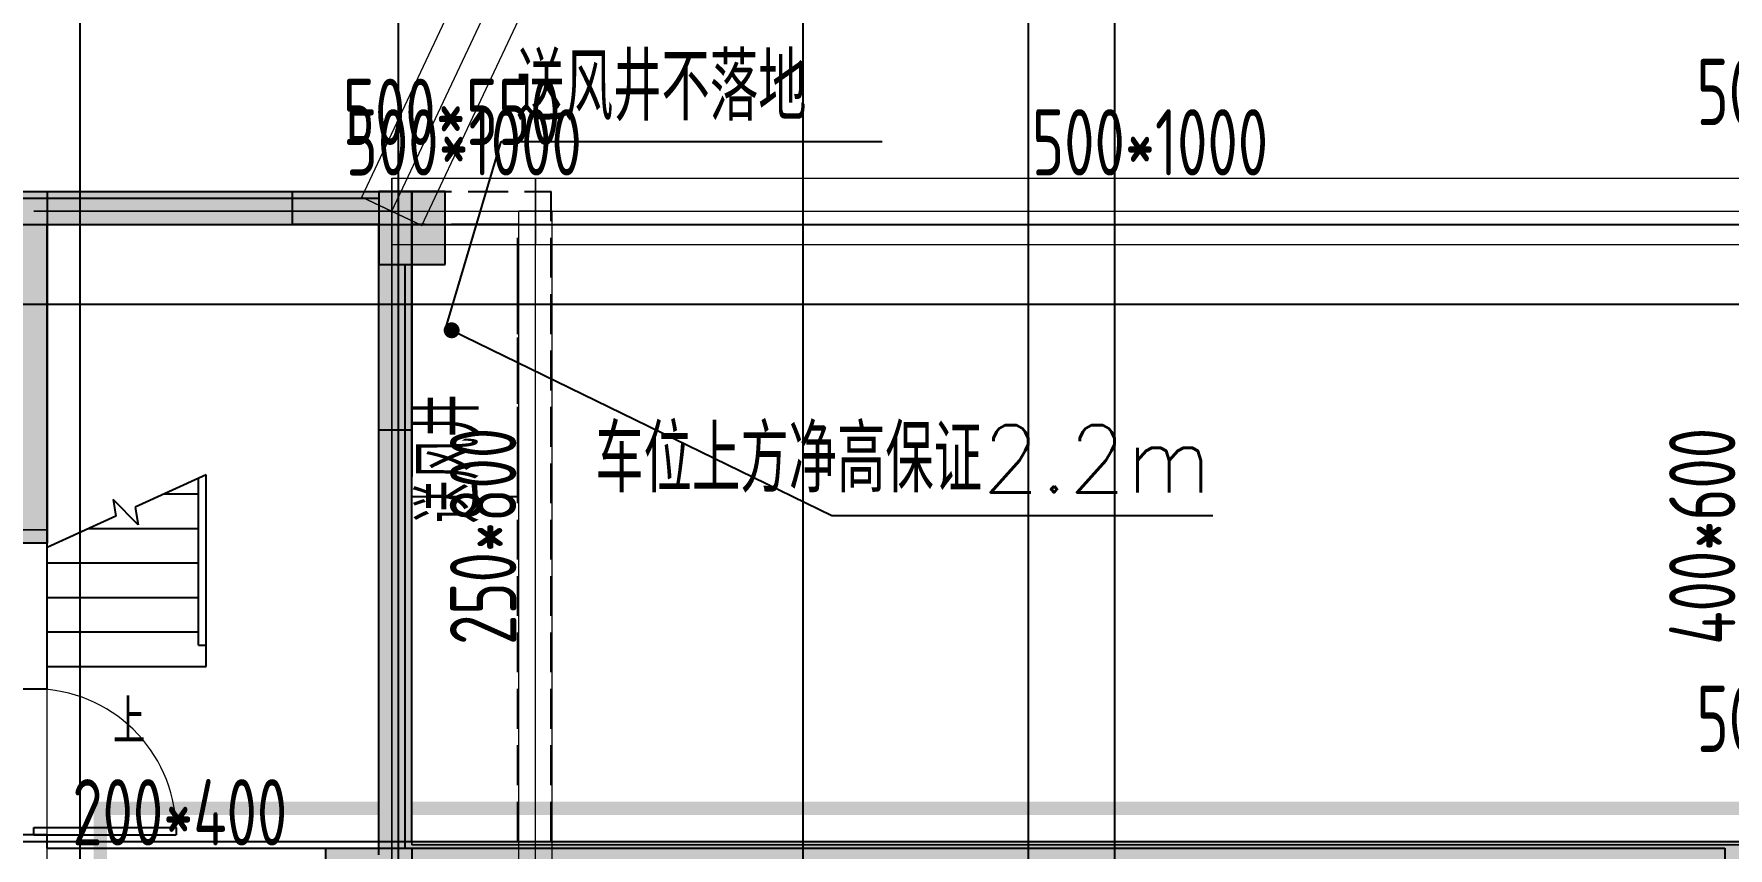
# Model space of a CAD drawing. Extents: x 369444 to 684549, y -549309 to 575337.
# Drawn here: x 420974 to 433749, y 349207 to 355344 of the extents above; entities that cross this region are included whole.
import ezdxf

# ---------------------------------------------------------------- set-up
doc = ezdxf.new("R2010")
doc.units = 0
doc.header["$LTSCALE"] = 1000
doc.header["$MEASUREMENT"] = 0
for name, pattern in [('@DASH', [0.425, 0.3, -0.125]), ('__DASH', [0.35, 0.25, -0.1]), ('DASH', [0.35, 0.25, -0.1])]:
    doc.linetypes.add(name, pattern=pattern)
for name, color, linetype, lineweight, true_color in [('-1-0-1', 7, 'Continuous', 0, 0xc0c0c0), ('-1-1-2', 7, 'Continuous', 0, 0xc0c0c0), ('-2-0-1', 1, 'Continuous', 0, 0xff0000), ('-2-1-2', 9, 'Continuous', 0, 0x808080), ('1-6-1', 7, 'Continuous', 0, 0x55ff55), ('1-6-2', 7, 'Continuous', 0, 0x55ff55), ('11-6-1', 2, 'Continuous', 0, 0xffff00), ('11-6-2', 2, 'Continuous', 0, 0xffff00), ('11-6-5', 2, 'Continuous', 0, 0xffff00), ('12-6-1', 4, 'Continuous', 0, 0x00ffff), ('12-6-2', 4, 'Continuous', 0, 0x00ffff), ('12-6-5', 4, 'Continuous', 0, 0x00ffff)]:
    doc.layers.add(name, color=color, linetype=linetype, lineweight=lineweight, true_color=true_color)
for name, color, linetype in [('A-COLU-CONC', 9, 'Continuous'), ('A-WALL-HATCH', 8, 'Continuous'), ('DIM_SYMB', 3, 'Continuous'), ('DOTE', 1, 'Continuous'), ('moon', 152, 'Continuous'), ('PUB_HATCH', 8, 'Continuous'), ('PUB_TEXT', 7, 'Continuous'), ('STAIR', 2, 'Continuous'), ('WALL', 9, 'Continuous'), ('WINDOW', 4, 'Continuous'), ('防火分区线', 7, 'Continuous'), ('风井', 7, 'Continuous')]:
    doc.layers.add(name, color=color, linetype=linetype)
doc.styles.add('_TCH_DIM', font='SIMPLEX', dxfattribs={"bigfont": 'GBCBIG'})
doc.styles.add('yjkcad', font='yjkeng.shx', dxfattribs={"width": 0.7, "height": 250, "bigfont": 'yjkchn.shx'})

# ---------------------------------------------------------------- blocks, each defined once
blk = doc.blocks.new('21#loudixiajnjgjnjdfg')
at = {"layer": 'WALL'}
h = blk.add_hatch(color=0, dxfattribs=at)
h.dxf.hatch_style = 1
h.paths.add_polyline_path([(-183057, -69119), (-183057, -68619), (-183557, -68619), (-183557, -69119)], flags=17)
h.paths.add_polyline_path([(-170857, -69119), (-170857, -68619), (-171407, -68619), (-171407, -69119)], flags=17)
h.paths.add_polyline_path([(-171407, -70819), (-171157, -70819), (-171157, -70419), (-171557, -70419), (-171557, -70819)], flags=17)
h.paths.add_polyline_path([(-183507, -70819), (-183357, -70819), (-183357, -70419), (-183757, -70419), (-183757, -70819)], flags=17)
h.paths.add_polyline_path([(-168657, -64219), (-170857, -64219), (-170857, -66419), (-170307, -66419), (-170307, -66619), (-171107, -66619), (-171107, -63969), (-168457, -63969), (-168457, -66619), (-169207, -66619), (-169207, -66419), (-168657, -66419)])
h.paths.add_polyline_path([(-179257, -73469), (-179807, -73469), (-179807, -73219), (-179257, -73219), (-178857, -73219), (-178857, -73469), (-179007, -73469), (-179007, -76369), (-180757, -76369), (-180757, -76119), (-179257, -76119)])
h.paths.add_polyline_path([(-165957, -64219), (-166607, -64219), (-166607, -63969), (-165707, -63969), (-165707, -65769), (-165957, -65769)])
h.paths.add_polyline_path([(-188307, -64019), (-188957, -64019), (-188957, -65569), (-189207, -65569), (-189207, -63769), (-188307, -63769)])
h.paths.add_polyline_path([(-173307, -80969), (-174157, -80969), (-174857, -80969), (-174857, -80719), (-174407, -80719), (-174407, -77519), (-174157, -77519), (-174157, -80719), (-173307, -80719)])
h.paths.add_polyline_path([(-180757, -80969), (-181607, -80969), (-181607, -80719), (-180757, -80719), (-180757, -77519), (-180507, -77519), (-180507, -80719), (-180057, -80719), (-180057, -80969)])
h.paths.add_polyline_path([(-175107, -73469), (-175657, -73469), (-175657, -76119), (-174157, -76119), (-174157, -76369), (-175907, -76369), (-175907, -73469), (-176057, -73469), (-176057, -73219), (-175657, -73219), (-175107, -73219)])
h.paths.add_polyline_path([(-159582, -72669), (-160057, -72669), (-160057, -74419), (-160307, -74419), (-160307, -72669), (-160407, -72669), (-160407, -72419), (-160057, -72419), (-159582, -72419)])
h.paths.add_polyline_path([(-163357, -80969), (-163657, -80969), (-164057, -80969), (-164057, -80719), (-163907, -80719), (-163907, -77119), (-163657, -77119), (-163657, -80719), (-163357, -80719)])
h.paths.add_polyline_path([(-166757, -80969), (-167782, -80969), (-168557, -80969), (-168557, -80719), (-167807, -80719), (-167807, -77019), (-167507, -77019), (-167507, -80719), (-166757, -80719)])
h.paths.add_polyline_path([(-191007, -75019), (-191007, -75819), (-193107, -75819), (-193107, -75569), (-191257, -75569), (-191257, -75019)])
h.paths.add_polyline_path([(-183307, -66419), (-184057, -66419), (-184057, -64019), (-186257, -64019), (-186257, -66219), (-185707, -66219), (-185707, -66419), (-186457, -66419), (-186457, -63769), (-183807, -63769), (-183807, -66169), (-183307, -66169)])
h.paths.add_polyline_path([(-171407, -73469), (-171857, -73469), (-171857, -73219), (-171157, -73219), (-171157, -76369), (-171407, -76369)])
h.paths.add_polyline_path([(-183057, -73469), (-183507, -73469), (-183507, -76369), (-183757, -76369), (-183757, -73219), (-183057, -73219)])
h.paths.add_polyline_path([(-187382, -80969), (-188157, -80969), (-188157, -80719), (-187407, -80719), (-187407, -77019), (-187107, -77019), (-187107, -80719), (-186357, -80719), (-186357, -80969)])
h.paths.add_polyline_path([(-191257, -80969), (-191557, -80969), (-191557, -80719), (-191257, -80719), (-191257, -77119), (-191007, -77119), (-191007, -80719), (-190857, -80719), (-190857, -80969)])
h.paths.add_polyline_path([(-194857, -72669), (-195332, -72669), (-195332, -72419), (-194857, -72419), (-194507, -72419), (-194507, -72669), (-194607, -72669), (-194607, -74419), (-194857, -74419)])
h.paths.add_polyline_path([(-157057, -81969), (-157607, -81969), (-157607, -81719), (-157357, -81719), (-157357, -77269), (-157057, -77269)])
h.paths.add_polyline_path([(-197307, -81969), (-197857, -81969), (-197857, -77269), (-197557, -77269), (-197557, -81719), (-197307, -81719)])
h.paths.add_polyline_path([(-165557, -72669), (-165957, -72669), (-165957, -69119), (-166357, -69119), (-166357, -68919), (-165707, -68919), (-165707, -72419), (-165557, -72419)])
h.paths.add_polyline_path([(-188957, -72669), (-189357, -72669), (-189357, -72419), (-189207, -72419), (-189207, -68919), (-188507, -68919), (-188507, -69119), (-188957, -69119)])
h.paths.add_polyline_path([(-160857, -80969), (-161557, -80969), (-161557, -80719), (-160857, -80719), (-160857, -77819), (-160607, -77819), (-160607, -80719), (-160607, -81719), (-160007, -81719), (-160007, -81969), (-160857, -81969)])
h.paths.add_polyline_path([(-187107, -71319), (-187107, -74819), (-187407, -74819), (-187407, -71319)])
h.paths.add_polyline_path([(-193357, -80969), (-194057, -80969), (-194057, -81969), (-194907, -81969), (-194907, -81719), (-194307, -81719), (-194307, -80719), (-194307, -77819), (-194057, -77819), (-194057, -80719), (-193357, -80719)])
h.paths.add_polyline_path([(-167507, -71319), (-167507, -74819), (-167807, -74819), (-167807, -71319)])
h.paths.add_polyline_path([(-171157, -80969), (-171507, -80969), (-171507, -80719), (-171407, -80719), (-171407, -77519), (-171157, -77519), (-171157, -80719), (-170957, -80719), (-170957, -80969)])
h.paths.add_polyline_path([(-183407, -80969), (-183757, -80969), (-183957, -80969), (-183957, -80719), (-183757, -80719), (-183757, -77519), (-183507, -77519), (-183507, -80719), (-183407, -80719)])
h.paths.add_polyline_path([(-157057, -75819), (-157757, -75819), (-157757, -75569), (-157357, -75569), (-157357, -72669), (-157732, -72669), (-157732, -72419), (-157057, -72419)])
h.paths.add_polyline_path([(-197157, -75819), (-197857, -75819), (-197857, -72419), (-197182, -72419), (-197182, -72669), (-197557, -72669), (-197557, -75569), (-197157, -75569)])
h.paths.add_polyline_path([(-163907, -72669), (-163957, -72669), (-163957, -72419), (-163657, -72419), (-163257, -72419), (-163257, -72669), (-163657, -72669), (-163657, -73519), (-163907, -73519)])
h.paths.add_polyline_path([(-190957, -72669), (-191007, -72669), (-191007, -73519), (-191257, -73519), (-191257, -72669), (-191657, -72669), (-191657, -72419), (-191257, -72419), (-190957, -72419)])
h.paths.add_polyline_path([(-161807, -75819), (-163907, -75819), (-163907, -75019), (-163657, -75019), (-163657, -75569), (-161807, -75569)])
edge = h.paths.add_edge_path()
edge.add_line((-183557, -66419), (-183557, -66519))
edge.add_line((-183557, -66519), (-183307, -66519))
edge.add_line((-183307, -66519), (-183307, -66419))
edge.add_line((-183507, -70819), (-183507, -71569))
edge.add_line((-183507, -71569), (-185557, -71569))
edge.add_line((-185557, -71569), (-185557, -71319))
edge.add_line((-185557, -71319), (-183757, -71319))
edge.add_line((-183757, -71319), (-183757, -70819))
edge.add_line((-171157, -70819), (-171157, -71319))
edge.add_line((-171157, -71319), (-169357, -71319))
edge.add_line((-169357, -71319), (-169357, -71569))
edge.add_line((-169357, -71569), (-171407, -71569))
edge.add_line((-171407, -71569), (-171407, -70819))
h.paths.add_polyline_path([(-171407, -71569), (-171157, -71569), (-171157, -70819), (-171407, -70819)], flags=16)
h.paths.add_polyline_path([(-171157, -71569), (-169357, -71569), (-169357, -71319), (-171157, -71319)], flags=16)
h.paths.add_polyline_path([(-183757, -71569), (-183507, -71569), (-183507, -70819), (-183757, -70819)], flags=16)
h.paths.add_polyline_path([(-185557, -71569), (-183757, -71569), (-183757, -71319), (-185557, -71319)], flags=16)
at = {"layer": 'WALL', "color": 0, "elevation": 14}
for points in [[(-168657, -64219), (-170857, -64219), (-170857, -66419), (-170307, -66419), (-170307, -66619), (-171107, -66619), (-171107, -63969), (-168457, -63969), (-168457, -66619), (-169207, -66619), (-169207, -66419), (-168657, -66419)], [(-165957, -64219), (-166607, -64219), (-166607, -63969), (-165707, -63969), (-165707, -65769), (-165957, -65769)], [(-165557, -72669), (-165957, -72669), (-165957, -69119), (-166357, -69119), (-166357, -68919), (-165707, -68919), (-165707, -72419), (-165557, -72419)]]:
    blk.add_lwpolyline(points, close=True, dxfattribs=at)
blk = doc.blocks.new('$DorLib2D$00000001')
for p, q in [((0.45, 0.975), (0.5, 0.975)), ((0.45, 0), (0.45, 0.975)), ((0.5, 0), (0.5, 0.975)), ((0.5, 0), (0.45, 0))]:
    blk.add_line(p, q)
at = {"lineweight": 13}
blk.add_arc((0.475, 0), 0.975, 91.4693, 180, dxfattribs=at)

msp = doc.modelspace()

# ---------------------------------------------------------------- hatches: boundary and pattern name
at = {"layer": 'A-WALL-HATCH'}
msp.add_hatch(color=256, dxfattribs=at).paths.add_polyline_path([(424074.7, 354156.5), (423574.7, 354156.5), (423574.7, 353606.5), (424074.7, 353606.5)])
at = {"layer": 'PUB_HATCH'}
for points in [[(418424.6, 354157), (418674.6, 353907), (423574.6, 353907), (423824.6, 354157)], [(423774.6, 349137), (423824.6, 349257), (423824.6, 354157), (423574.6, 353907), (423574.6, 349157)], [(423774.6, 349137), (423824.6, 349007), (424624.6, 349007), (424774.6, 349057), (424874.6, 349257), (423824.6, 349257)], [(424774.6, 349057), (424874.6, 349007), (426324.6, 349007), (426474.6, 349057), (426574.6, 349257), (424874.6, 349257)], [(426474.6, 349057), (426574.6, 349007), (429224.6, 349007), (429364.6, 349057), (429324.6, 349257), (426574.6, 349257)], [(429364.6, 349057), (429524.6, 349007), (435924.6, 349007), (435924.6, 349257), (429324.6, 349257)]]:
    msp.add_hatch(color=256, dxfattribs=at).paths.add_polyline_path(points)

# ---------------------------------------------------------------- linework, layer by layer
at = {"layer": '-1-0-1', "color": 0}
for p in [(422924.4, 354006.9, -3600), (423674.4, 354006.9, -3600), (424757.1, 354007, -3600), (423674.4, 352356.9, -3600)]:
    msp.add_point(p, dxfattribs=at)
at = {"layer": '-1-1-2', "color": 0}
for p, q in [((422924.4, 354006.9, -3600), (422924.4, 354006.9)), ((423674.4, 354006.9, -3600), (423674.4, 354006.9)), ((424757.1, 354007, -3600), (424757.1, 354007)), ((423674.4, 352356.9, -3600), (423674.4, 352356.9))]:
    msp.add_line(p, q, dxfattribs=at)
at = {"layer": '-2-0-1', "color": 0}
for p, q in [((423674.4, 354006.9, -3600), (426774.3, 360607.1, -3600)), ((420974.4, 354006.9, -3600), (422924.4, 354006.9, -3600)), ((422924.4, 354006.9, -3600), (423674.4, 354006.9, -3600)), ((423674.4, 354006.9, -3600), (424757.1, 354007, -3600)), ((423674.4, 352356.9, -3600), (423674.4, 354006.9, -3600)), ((424757.1, 354007, -3600), (434024.3, 354007.1, -3600)), ((424757.1, 349106.9, -3600), (424757.1, 354007, -3600)), ((423674.4, 349106.9, -3600), (423674.4, 352356.9, -3600))]:
    msp.add_line(p, q, dxfattribs=at)
at = {"layer": '-2-1-2', "color": 0}
for p, q in [((423674.4, 354006.9), (426774.3, 360607.1)), ((420974.4, 354006.9), (422924.4, 354006.9)), ((422924.4, 354006.9), (423674.4, 354006.9)), ((423674.4, 354006.9), (424757.1, 354007)), ((423674.4, 352356.9), (423674.4, 354006.9)), ((424757.1, 354007), (434024.3, 354007.1)), ((424757.1, 349106.9), (424757.1, 354007)), ((423674.4, 349106.9), (423674.4, 352356.9))]:
    msp.add_line(p, q, dxfattribs=at)
at = {"layer": '1-6-1', "color": 0}
for p, q in [((422924.4, 354156.9, -8700), (420974.4, 354156.9, -8700)), ((420974.4, 354156.9, -5100), (422924.4, 354156.9, -5100)), ((422924.4, 354156.9, -5100), (422924.4, 354156.9, -8700)), ((422924.4, 354156.9, -8700), (422924.4, 354156.9, -5100)), ((423824.4, 354156.9, -8700), (422924.4, 354156.9, -8700)), ((422924.4, 354156.9, -5100), (423824.4, 354156.9, -5100)), ((423824.4, 354156.9, -5100), (423824.4, 352356.9, -5100)), ((423824.4, 354156.9, -8700), (423824.4, 354156.9, -5100)), ((423824.4, 352356.9, -8700), (423824.4, 354156.9, -8700)), ((423824.4, 354156.9, -5100), (423824.4, 354156.9, -8700)), ((421074.4, 353906.9, -5100), (421074.4, 353906.9, -8700)), ((422924.4, 353906.9, -5100), (421074.4, 353906.9, -5100)), ((421074.4, 353906.9, -8700), (422924.4, 353906.9, -8700)), ((421074.4, 353906.9, -5100), (421074.4, 351506.9, -5100)), ((421074.4, 353906.9, -8700), (421074.4, 353906.9, -5100)), ((421074.4, 351506.9, -8700), (421074.4, 353906.9, -8700)), ((422924.4, 353906.9, -8700), (422924.4, 353906.9, -5100)), ((422924.4, 353906.9, -5100), (422924.4, 353906.9, -8700)), ((423574.4, 353906.9, -5100), (422924.4, 353906.9, -5100)), ((422924.4, 353906.9, -8700), (423574.4, 353906.9, -8700)), ((423574.4, 353906.9, -8700), (423574.4, 352356.9, -8700)), ((423574.4, 353906.9, -5100), (423574.4, 353906.9, -8700)), ((423574.4, 352356.9, -5100), (423574.4, 353906.9, -5100)), ((423574.4, 353906.9, -8700), (423574.4, 353906.9, -5100)), ((423574.4, 352356.9, -8700), (423574.4, 349206.9, -8700)), ((423574.4, 352356.9, -5100), (423574.4, 352356.9, -8700)), ((423574.4, 349206.9, -5100), (423574.4, 352356.9, -5100)), ((423574.4, 352356.9, -8700), (423574.4, 352356.9, -5100)), ((423824.4, 352356.9, -5100), (423824.4, 349231.9, -5100)), ((423824.4, 352356.9, -8700), (423824.4, 352356.9, -5100)), ((423824.4, 349231.9, -8700), (423824.4, 352356.9, -8700)), ((423824.4, 352356.9, -5100), (423824.4, 352356.9, -8700)), ((421074.4, 351506.9, -5100), (420324.4, 351506.9, -5100)), ((420324.4, 351506.9, -8700), (421074.4, 351506.9, -8700)), ((421074.4, 351506.9, -8700), (421074.4, 351506.9, -5100)), ((421074.4, 351506.9, -5100), (421074.4, 351506.9, -8700)), ((423824.4, 349231.9, -5100), (423824.4, 349231.9, -8700)), ((423824.4, 349231.9, -8700), (423824.4, 349231.9, -5100)), ((424757.1, 349231.9, -8700), (423824.4, 349231.9, -8700)), ((423824.4, 349231.9, -5100), (424757.1, 349231.9, -5100)), ((424757.1, 349231.9, -5100), (424757.1, 349231.9, -8700)), ((424757.1, 349231.9, -8700), (424757.1, 349231.9, -5100)), ((426449.4, 349231.9, -8700), (424757.1, 349231.9, -8700)), ((424757.1, 349231.9, -5100), (426449.4, 349231.9, -5100)), ((426449.4, 349231.9, -8700), (426449.4, 349231.9, -5100)), ((429324.4, 349231.9, -8700), (426449.4, 349231.9, -8700)), ((426449.4, 349231.9, -5100), (429324.4, 349231.9, -5100)), ((426449.4, 349231.9, -5100), (426449.4, 349231.9, -8700)), ((429324.4, 349231.9, -5100), (429324.4, 349231.9, -8700)), ((429324.4, 349231.9, -8700), (429324.4, 349231.9, -5100)), ((433699.3, 349231.9, -8700), (429324.4, 349231.9, -8700)), ((429324.4, 349231.9, -5100), (433699.3, 349231.9, -5100)), ((433699.3, 349231.9, -8700), (433699.3, 349231.9, -5100)), ((434024.3, 349231.9, -8700), (433699.3, 349231.9, -8700)), ((433699.3, 349231.9, -5100), (434024.3, 349231.9, -5100)), ((433699.3, 349231.9, -5100), (433699.3, 349231.9, -8700))]:
    msp.add_line(p, q, dxfattribs=at)
at = {"layer": '1-6-2', "color": 0}
for p, q in [((422924.4, 354006.9, -5100), (420974.4, 354006.9, -5100)), ((420974.4, 354006.9, -8700), (422924.4, 354006.9, -8700)), ((422924.4, 354006.9, -8700), (422924.4, 354006.9, -5100)), ((422924.4, 354006.9, -5100), (422924.4, 354006.9, -8700)), ((423674.4, 354006.9, -5100), (422924.4, 354006.9, -5100)), ((422924.4, 354006.9, -8700), (423674.4, 354006.9, -8700)), ((423674.4, 354006.9, -5100), (423674.4, 352356.9, -5100)), ((423674.4, 354006.9, -8700), (423674.4, 354006.9, -5100)), ((423674.4, 352356.9, -8700), (423674.4, 354006.9, -8700)), ((423674.4, 354006.9, -8700), (423674.4, 354006.9, -5100)), ((423674.4, 352356.9, -5100), (423674.4, 349106.9, -5100)), ((423674.4, 352356.9, -8700), (423674.4, 352356.9, -5100)), ((423674.4, 349106.9, -8700), (423674.4, 352356.9, -8700)), ((423674.4, 352356.9, -5100), (423674.4, 352356.9, -8700))]:
    msp.add_line(p, q, dxfattribs=at)
at = {"layer": '11-6-1', "color": 0}
for p, q in [((423574.4, 354156.9, -5100), (423574.4, 353606.9, -5100)), ((424074.4, 354156.9, -5100), (423574.4, 354156.9, -5100)), ((423574.4, 354156.9, -8700), (423574.4, 353606.9, -8700)), ((424074.4, 354156.9, -8700), (423574.4, 354156.9, -8700)), ((423574.4, 354156.9, -8700), (423574.4, 354156.9, -5100)), ((424074.4, 353606.9, -5100), (424074.4, 354156.9, -5100)), ((424074.4, 353606.9, -8700), (424074.4, 354156.9, -8700)), ((424074.4, 354156.9, -8700), (424074.4, 354156.9, -5100)), ((423574.4, 353606.9, -5100), (424074.4, 353606.9, -5100)), ((423574.4, 353606.9, -8700), (424074.4, 353606.9, -8700)), ((423574.4, 353606.9, -8700), (423574.4, 353606.9, -5100)), ((424074.4, 353606.9, -8700), (424074.4, 353606.9, -5100))]:
    msp.add_line(p, q, dxfattribs=at)
at = {"layer": '11-6-2', "color": 0}
msp.add_line((423674.4, 354006.9, -8700), (423674.4, 354006.9, -5100), dxfattribs=at)
at = {"layer": '12-6-1', "color": 0}
for p, q in [((423448.1, 354113.2), (426548, 360713.3)), ((423448.1, 354113.2, -800), (426548, 360713.3, -800)), ((423900.7, 353900.7), (427000.6, 360500.8)), ((423900.7, 353900.7, -800), (427000.6, 360500.8, -800)), ((423674.4, 354256.9, -5100), (424757.1, 354257, -5100)), ((423674.4, 354256.9, -6100), (424757.1, 354257, -6100)), ((423674.4, 354256.9, -5100), (423674.4, 353756.9, -5100)), ((423674.4, 354256.9, -6100), (423674.4, 354256.9, -5100)), ((423674.4, 353756.9, -6100), (423674.4, 354256.9, -6100)), ((424757.1, 354257, -5100), (434024.3, 354257.1, -5100)), ((424757.1, 354257, -6100), (434024.3, 354257.1, -6100)), ((424757.1, 354257, -5100), (424757.1, 353757, -5100)), ((424757.1, 354257, -6100), (424757.1, 354257, -5100)), ((424757.1, 353757, -6100), (424757.1, 354257, -6100)), ((424757.1, 354257, -5100), (424757.1, 353757, -5100)), ((424757.1, 354257, -6100), (424757.1, 354257, -5100)), ((424757.1, 353757, -6100), (424757.1, 354257, -6100)), ((423448.1, 354113.2), (423900.7, 353900.7)), ((423448.1, 354113.2, -800), (423448.1, 354113.2)), ((423900.7, 353900.7, -800), (423448.1, 354113.2, -800)), ((424632.1, 354007, -5100), (424882.1, 354007, -5100)), ((424632.1, 354007, -5900), (424632.1, 354007, -5100)), ((424882.1, 354007, -5900), (424632.1, 354007, -5900)), ((424632.1, 349106.9, -5100), (424632.1, 354007, -5100)), ((424632.1, 349106.9, -5900), (424632.1, 354007, -5900)), ((424882.1, 354007, -5100), (424882.1, 354007, -5900)), ((424882.1, 349106.9, -5100), (424882.1, 354007, -5100)), ((424882.1, 349106.9, -5900), (424882.1, 354007, -5900)), ((423900.7, 353900.7), (423900.7, 353900.7, -800)), ((423674.4, 353756.9, -5100), (424757.1, 353757, -5100)), ((423674.4, 353756.9, -6100), (424757.1, 353757, -6100)), ((423674.4, 353756.9, -5100), (423674.4, 353756.9, -6100)), ((424757.1, 353757, -5100), (434024.3, 353757.1, -5100)), ((424757.1, 353757, -6100), (434024.3, 353757.1, -6100)), ((424757.1, 353757, -5100), (424757.1, 353757, -6100)), ((424757.1, 353757, -5100), (424757.1, 353757, -6100)), ((420874.4, 351606.9, -5100), (421074.4, 351606.9, -5100)), ((421074.4, 351606.9, -5500), (420874.4, 351606.9, -5500)), ((421074.4, 351606.9, -5100), (421074.4, 351606.9, -5500)), ((421074.4, 349106.9, -5100), (421074.4, 351606.9, -5100)), ((421074.4, 349106.9, -5500), (421074.4, 351606.9, -5500))]:
    msp.add_line(p, q, dxfattribs=at)
at = {"layer": '12-6-2', "color": 0}
for p, q in [((423674.4, 354006.9), (426774.3, 360607.1)), ((423674.4, 354006.9, -5100), (424757.1, 354007, -5100)), ((424757.1, 354007, -5100), (434024.3, 354007.1, -5100)), ((424757.1, 349106.9, -5100), (424757.1, 354007, -5100))]:
    msp.add_line(p, q, dxfattribs=at)
at = {"layer": 'A-COLU-CONC'}
for p, q in [((424074.7, 354156.5), (423574.7, 354156.5)), ((423574.7, 354156.5), (423574.7, 353606.5)), ((424074.7, 353606.5), (424074.7, 354156.5)), ((423574.7, 353606.5), (424074.7, 353606.5))]:
    msp.add_line(p, q, dxfattribs=at)
at = {"layer": 'DIM_SYMB'}
msp.add_lwpolyline([(421674.5, 350447, 0, 0, 0), (421674.5, 351317, 80, 0, 0), (421674.5, 351617, 0, 0, 0)], format="xyseb", dxfattribs=at)
at = {"layer": 'DOTE', "color": 8}
for p, q in [((421324.5, 59364.2), (421324.5, 476704.8)), ((423724.5, 261807), (423724.5, 476704.8)), ((426774.5, 261807), (426774.5, 476704.8)), ((428474.5, 59364.2), (428474.5, 476704.8)), ((429124.5, 59364.2), (429124.5, 476704.8))]:
    msp.add_line(p, q, dxfattribs=at)
at = {"layer": 'DOTE', "color": 8, "lineweight": -2}
for p, q in [((377844.4, 353907), (624570.9, 353907)), ((377844.4, 353307), (624570.9, 353307)), ((377844.4, 349257), (624570.9, 349257))]:
    msp.add_line(p, q, dxfattribs=at)
at = {"layer": 'moon'}
for p, q in [((424074.5, 353110.1), (424498.7, 354533.5)), ((424498.7, 354533.5), (427371.7, 354533.5)), ((424124.5, 353110.1), (426991.3, 351715.1)), ((426991.3, 351715.1), (429864.3, 351715.1))]:
    msp.add_line(p, q, dxfattribs=at)
at = {"layer": 'moon', "const_width": 60}
msp.add_lwpolyline([(424115.9, 353081.4, 1), (424133.1, 353138.9, 1)], format="xyb", close=True, dxfattribs=at)
at = {"layer": 'STAIR'}
for p, q in [((422274.5, 352020.7), (421738.1, 351776)), ((422214.5, 350737), (422214.5, 351993.3)), ((422274.5, 350737), (422274.5, 352020.7)), ((422274.5, 350737), (422274.5, 352020.7)), ((421760.4, 351642.8), (421571.8, 351834.6)), ((421571.8, 351834.6), (421592.7, 351709.7)), ((421959.5, 351877), (422214.5, 351877)), ((421592.7, 351709.7), (421074.5, 351473.3)), ((421738.1, 351776), (421760.4, 351642.8)), ((421389.5, 351617), (422214.5, 351617)), ((421074.5, 350577), (421074.5, 351473.3)), ((421074.5, 351357), (422214.5, 351357)), ((421074.5, 351097), (422214.5, 351097)), ((421074.5, 350837), (422214.5, 350837)), ((422214.5, 350737), (422274.5, 350737)), ((422274.5, 350577), (422274.5, 350737)), ((421074.5, 350577), (422274.5, 350577))]:
    msp.add_line(p, q, dxfattribs=at)
at = {"layer": 'WALL'}
for p, q in [((418424.6, 354157), (423824.6, 354157)), ((423824.6, 349257), (423824.6, 354157)), ((418674.7, 354107), (420974.5, 354107)), ((420974.5, 354107), (423574.7, 354107)), ((418674.6, 353907), (423574.6, 353907)), ((421074.5, 351607), (421074.5, 353907)), ((421074.5, 353907), (423574.5, 353907)), ((423574.5, 349207), (423574.5, 353907)), ((423574.6, 349157), (423574.6, 353907)), ((423774.5, 349207), (423774.5, 353606.5)), ((421074.5, 350407), (421074.5, 351607)), ((420874.5, 350407), (421074.5, 350407)), ((421074.5, 349307), (420874.5, 349307)), ((421074.5, 349207), (421074.5, 349307)), ((421074.5, 349207), (421874.5, 349207)), ((421874.5, 349207), (423574.5, 349207)), ((423774.5, 349207), (429324.5, 349207)), ((423824.6, 349257), (424874.6, 349257)), ((424874.6, 349257), (426574.6, 349257)), ((426574.6, 349257), (429324.6, 349257)), ((429324.5, 349207), (433724.5, 349207)), ((429324.6, 349257), (435924.6, 349257)), ((433724.5, 349207), (433724.5, 349007))]:
    msp.add_line(p, q, dxfattribs=at)
at = {"layer": 'WALL', "linetype": '@DASH'}
for p, q in [((423824.6, 354157), (424874.6, 354157)), ((424874.6, 349257), (424874.6, 354157)), ((423824.6, 353907), (424624.6, 353907)), ((424624.6, 349257), (424624.6, 353907))]:
    msp.add_line(p, q, dxfattribs=at)
at = {"layer": '防火分区线', "color": 5, "linetype": 'DASH', "ltscale": 8, "const_width": 100}
msp.add_lwpolyline([(406024.5, 391857), (406024.5, 352206.8), (406474.5, 352206.8), (406474.4, 349506.8), (409724.5, 349506.8), (409724.5, 347956.7), (411314.5, 347956.7), (411314.5, 347357), (413374.4, 347357), (413374.4, 347957), (418674.5, 347956.7), (418674.5, 344807.1), (421474.5, 344807.1), (421474.5, 349506.8), (436324.5, 349506.8), (436324.5, 342906.8), (464524.5, 342906.8), (464524.5, 390656.6)], dxfattribs=at)
at = {"layer": '风井', "color": 1, "linetype": '__DASH', "ltscale": 2, "elevation": 0}
msp.add_lwpolyline([(424624.6, 353907), (423824.6, 353907), (423824.6, 351857), (424624.6, 351857)], close=True, dxfattribs=at)

# ---------------------------------------------------------------- block references
at = {"layer": 'WALL', "color": 8}
msp.add_blockref('21#loudixiajnjgjnjdfg', (589531.8, 418125.8, -14), dxfattribs=at)
at = {"layer": 'WINDOW', "xscale": 1100, "yscale": 1100, "zscale": -1100, "rotation": 270}
msp.add_blockref('$DorLib2D$00000001', (420974.5, 349857), dxfattribs=at)

# ---------------------------------------------------------------- texts
at = {"color": 2, "style": '_TCH_DIM'}
msp.add_text('送风井', height=450, rotation=90, dxfattribs=at).set_placement((424327.5, 351656))
at = {"layer": '11-6-5', "color": 0, "char_height": 500, "attachment_point": 8, "style": 'yjkcad'}
for s, insert in [('500*600', (434324.3, 354657.1, -3600)), ('500*550', (424124.4, 354506.9, -3600)), ('500*600', (434324.3, 349931.9, -3600))]:
    msp.add_mtext(s, dxfattribs=dict(at, insert=insert))
at = {"layer": '12-6-5', "color": 0, "char_height": 500, "attachment_point": 8, "style": 'yjkcad'}
for s, insert, rotation in [('500*1000', (424215.7, 354276.9), 0.0006), ('500*1000', (429390.7, 354277), 0.0006), ('250*800', (424612.1, 351556.9), 90), ('400*600', (433804.3, 351557), 90)]:
    msp.add_mtext(s, dxfattribs=dict(at, insert=insert, rotation=rotation))
at = {"layer": '12-6-5', "color": 0, "insert": (422074.4, 349226.9), "char_height": 500, "attachment_point": 8, "style": 'yjkcad'}
msp.add_mtext('200*400', dxfattribs=at)
at = {"layer": 'DIM_SYMB', "color": 7, "style": '_TCH_DIM'}
msp.add_text('上', height=337.6, dxfattribs=at).set_placement((421570.2, 349992))
at = {"layer": 'moon', "color": 7, "style": '_TCH_DIM'}
msp.add_text('车位上方净高保证2.2m', height=506.383, dxfattribs=at).set_placement((425207.1, 351887.5))
at = {"layer": 'PUB_TEXT', "style": '_TCH_DIM'}
msp.add_text('送风井不落地', height=506.38, dxfattribs=at).set_placement((424612.9, 354691))

doc.saveas('drawing.dxf')
